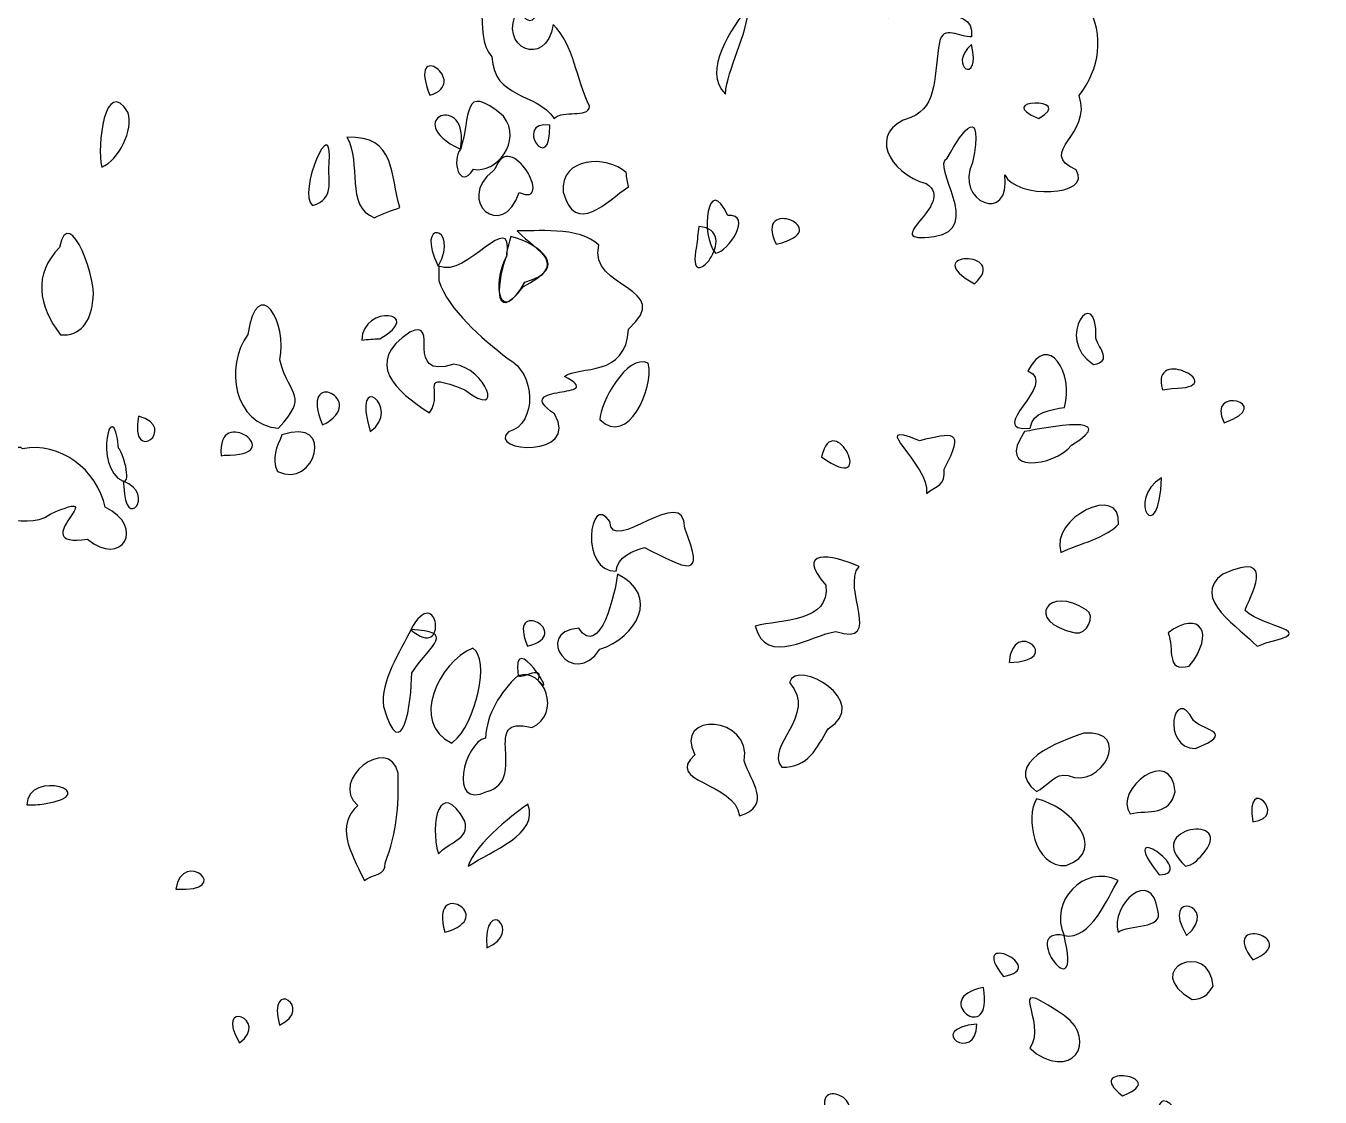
# Model space of a CAD drawing. Header units: centimetres. Extents: x -9.9 to 7.8, y -13.7 to 13.8.
# Drawn here: x 4.794 to 7.692, y -0.786 to 1.613 of the extents above; entities that cross this region are included whole.
import ezdxf

# ---------------------------------------------------------------- set-up
doc = ezdxf.new("R2010")
doc.units = ezdxf.units.CM
doc.header["$MEASUREMENT"] = 0
doc.layers.add('Layer 1', color=7, linetype='Continuous')

msp = doc.modelspace()

# ---------------------------------------------------------------- linework, layer by layer
at = {"layer": 'Layer 1'}
for points, knots in [([(6.91118, 1.58869), (6.92106, 1.67509), (6.77353, 1.59795), (6.79998, 1.70825), (6.79998, 1.70825), (6.73866, 1.80589), (6.81035, 1.82198), (6.82217, 1.89938), (6.82217, 1.89938), (6.7655, 1.85678), (6.69656, 1.89174), (6.63442, 1.90747), (6.63442, 1.90747), (6.63279, 1.83005), (6.62411, 1.7731), (6.61218, 1.70236), (6.61218, 1.70236), (6.53998, 1.65094), (6.49969, 1.71282), (6.47699, 1.75636), (6.47699, 1.75636), (6.47914, 1.7956), (6.56662, 1.93143), (6.47874, 1.92476), (6.47874, 1.92476), (6.41419, 1.96279), (6.52518, 2.05255), (6.47627, 2.0755), (6.47627, 2.0755), (6.40033, 2.06828), (6.41922, 2.22896), (6.44439, 2.2389), (6.44439, 2.2389), (6.49732, 2.18249), (6.59604, 2.33383), (6.59736, 2.21388), (6.59736, 2.21388), (6.67751, 2.18235), (6.67635, 2.05888), (6.59736, 2.02113), (6.59736, 2.02113), (6.57215, 1.93254), (6.70141, 1.96444), (6.74563, 1.93464), (6.74563, 1.93464), (6.67719, 2.01436), (6.82282, 2.04748), (6.70292, 2.10384), (6.70292, 2.10384), (6.69617, 2.25061), (6.75532, 2.09925), (6.81729, 2.1175), (6.81729, 2.1175), (6.78394, 2.18455), (6.77857, 2.27642), (6.6962, 2.2114), (6.6962, 2.2114), (6.60044, 2.2202), (6.73503, 2.31172), (6.69504, 2.3828), (6.69504, 2.3828), (6.76173, 2.44899), (6.80566, 2.33722), (6.82964, 2.31025), (6.82964, 2.31025), (6.85276, 2.23144), (6.87263, 2.16419), (6.91366, 2.10267), (6.91366, 2.10267), (6.95089, 2.01645), (6.96799, 2.01172), (7.04497, 2.06621), (7.04497, 2.06621), (7.06206, 2.00902), (7.14817, 1.98825), (7.11383, 1.91486), (7.11383, 1.91486), (7.07863, 1.82522), (6.94561, 1.91872), (6.92849, 1.90003), (6.92849, 1.90003), (6.99684, 1.81902), (6.86001, 1.8178), (6.84941, 1.78142), (6.84941, 1.78142), (6.92258, 1.77667), (7.01802, 1.77319), (7.05205, 1.71223), (7.05205, 1.71223), (7.15896, 1.78163), (7.0832, 1.64306), (7.17066, 1.66281), (7.17066, 1.66281), (7.20981, 1.58858), (7.19821, 1.51914), (7.15211, 1.45704), (7.15211, 1.45704), (7.18359, 1.36857), (7.05535, 1.33098), (7.14548, 1.29056), (7.14548, 1.29056), (7.18349, 1.23006), (7.00986, 1.22533), (6.98536, 1.27974), (6.98536, 1.27974), (7.00128, 1.16729), (6.87041, 1.21882), (6.91366, 1.30697), (6.91366, 1.30697), (6.93811, 1.43715), (6.89289, 1.38493), (6.85682, 1.31685), (6.85682, 1.31685), (6.81854, 1.3), (6.94098, 1.1569), (6.82717, 1.1414), (6.82717, 1.1414), (6.69438, 1.12359), (6.88154, 1.21332), (6.80987, 1.26001), (6.80987, 1.26001), (6.72638, 1.28237), (6.6757, 1.37737), (6.77527, 1.40828), (6.77527, 1.40828), (6.83802, 1.43277), (6.82651, 1.51009), (6.83952, 1.57632), (6.83952, 1.57632), (6.84637, 1.61778), (6.88615, 1.58629), (6.91119, 1.58868), (6.91119, 1.58868), (6.91119, 1.58868), (6.91118, 1.58869), (6.91118, 1.58869)], [0, 0, 0, 0, 0.0285714, 0.0285714, 0.0285714, 0.0285714, 0.0571429, 0.0571429, 0.0571429, 0.0571429, 0.0857143, 0.0857143, 0.0857143, 0.0857143, 0.1142857, 0.1142857, 0.1142857, 0.1142857, 0.1428571, 0.1428571, 0.1428571, 0.1428571, 0.1714286, 0.1714286, 0.1714286, 0.1714286, 0.2, 0.2, 0.2, 0.2, 0.2285714, 0.2285714, 0.2285714, 0.2285714, 0.2571429, 0.2571429, 0.2571429, 0.2571429, 0.2857143, 0.2857143, 0.2857143, 0.2857143, 0.3142857, 0.3142857, 0.3142857, 0.3142857, 0.3428571, 0.3428571, 0.3428571, 0.3428571, 0.3714286, 0.3714286, 0.3714286, 0.3714286, 0.4, 0.4, 0.4, 0.4, 0.4285714, 0.4285714, 0.4285714, 0.4285714, 0.4571429, 0.4571429, 0.4571429, 0.4571429, 0.4857143, 0.4857143, 0.4857143, 0.4857143, 0.5142857, 0.5142857, 0.5142857, 0.5142857, 0.5428571, 0.5428571, 0.5428571, 0.5428571, 0.5714286, 0.5714286, 0.5714286, 0.5714286, 0.6, 0.6, 0.6, 0.6, 0.6285714, 0.6285714, 0.6285714, 0.6285714, 0.6571429, 0.6571429, 0.6571429, 0.6571429, 0.6857143, 0.6857143, 0.6857143, 0.6857143, 0.7142857, 0.7142857, 0.7142857, 0.7142857, 0.7428571, 0.7428571, 0.7428571, 0.7428571, 0.7714286, 0.7714286, 0.7714286, 0.7714286, 0.8, 0.8, 0.8, 0.8, 0.8285714, 0.8285714, 0.8285714, 0.8285714, 0.8571429, 0.8571429, 0.8571429, 0.8571429, 0.8857143, 0.8857143, 0.8857143, 0.8857143, 0.9142857, 0.9142857, 0.9142857, 0.9142857, 0.9428571, 0.9428571, 0.9428571, 0.9428571, 1, 1, 1, 1]), ([(5.97691, 1.40591), (5.93521, 1.46603), (5.84204, 1.44842), (5.83686, 1.54379), (5.83686, 1.54379), (5.79054, 1.59524), (5.84839, 1.71636), (5.75698, 1.71975), (5.75698, 1.71975), (5.74662, 1.61317), (5.60987, 1.74198), (5.68285, 1.75435), (5.68285, 1.75435), (5.69673, 1.84217), (5.85502, 1.76964), (5.81876, 1.89521), (5.81876, 1.89521), (5.85776, 1.92968), (5.83379, 2.00967), (5.92333, 2.02841), (5.92333, 2.02841), (5.98409, 1.994), (5.97602, 1.89396), (6.05599, 1.88038), (6.05599, 1.88038), (6.04767, 1.75548), (6.23049, 1.95026), (6.15243, 1.85507), (6.15243, 1.85507), (6.11836, 1.81298), (6.0923, 1.73506), (6.03375, 1.72222), (6.03375, 1.72222), (5.93211, 1.75145), (5.95477, 1.5572), (5.89536, 1.65055), (5.89536, 1.65055), (5.84762, 1.56351), (5.95881, 1.51596), (5.97444, 1.61595), (5.97444, 1.61595), (6.0213, 1.57055), (6.02578, 1.49236), (6.05599, 1.43309), (6.05599, 1.43309), (6.05151, 1.40431), (5.99668, 1.42706), (5.97691, 1.40591)], [0, 0, 0, 0, 0.0769231, 0.0769231, 0.0769231, 0.0769231, 0.1538462, 0.1538462, 0.1538462, 0.1538462, 0.2307692, 0.2307692, 0.2307692, 0.2307692, 0.3076923, 0.3076923, 0.3076923, 0.3076923, 0.3846154, 0.3846154, 0.3846154, 0.3846154, 0.4615385, 0.4615385, 0.4615385, 0.4615385, 0.5384615, 0.5384615, 0.5384615, 0.5384615, 0.6153846, 0.6153846, 0.6153846, 0.6153846, 0.6923077, 0.6923077, 0.6923077, 0.6923077, 0.7692308, 0.7692308, 0.7692308, 0.7692308, 0.8461538, 0.8461538, 0.8461538, 0.8461538, 1, 1, 1, 1]), ([(6.79309, 1.73506), (6.82498, 1.6846), (6.7123, 1.5789), (6.70413, 1.66339), (6.70413, 1.66339), (6.70899, 1.71811), (6.74992, 1.72032), (6.79309, 1.73506)], [0, 0, 0, 0, 0.3333333, 0.3333333, 0.3333333, 0.3333333, 1, 1, 1, 1]), ([(6.41199, 1.65797), (6.40987, 1.59139), (6.36365, 1.51773), (6.3601, 1.46028), (6.3601, 1.46028), (6.30625, 1.51303), (6.37413, 1.60613), (6.41199, 1.65797)], [0, 0, 0, 0, 0.3333333, 0.3333333, 0.3333333, 0.3333333, 1, 1, 1, 1]), ([(4.96371, 1.2971), (4.95134, 1.34244), (4.97131, 1.50258), (5.02211, 1.4198), (5.02211, 1.4198), (5.03512, 1.38036), (5.00139, 1.31255), (4.96371, 1.2971)], [0, 0, 0, 0, 0.3333333, 0.3333333, 0.3333333, 0.3333333, 1, 1, 1, 1]), ([(5.76662, 1.33664), (5.7912, 1.40849), (5.76734, 1.49206), (5.863, 1.41077), (5.863, 1.41077), (5.90657, 1.35466), (5.8456, 1.28156), (5.79628, 1.29216), (5.79628, 1.29216), (5.76323, 1.2433), (5.74707, 1.31321), (5.76663, 1.33664), (5.76663, 1.33664), (5.76663, 1.33664), (5.76662, 1.33664), (5.76662, 1.33664)], [0, 0, 0, 0, 0.2, 0.2, 0.2, 0.2, 0.4, 0.4, 0.4, 0.4, 0.6, 0.6, 0.6, 0.6, 1, 1, 1, 1]), ([(5.43539, 1.21061), (5.3999, 1.2382), (5.48251, 1.42994), (5.47246, 1.30451), (5.47246, 1.30451), (5.46881, 1.26458), (5.48665, 1.22672), (5.43539, 1.21061)], [0, 0, 0, 0, 0.3333333, 0.3333333, 0.3333333, 0.3333333, 1, 1, 1, 1]), ([(5.57426, 1.18343), (5.50695, 1.20889), (5.54619, 1.30521), (5.51248, 1.36383), (5.51248, 1.36383), (5.62386, 1.36802), (5.609, 1.27759), (5.63087, 1.20622), (5.63087, 1.20622), (5.61271, 1.19965), (5.59239, 1.19277), (5.57426, 1.18344), (5.57426, 1.18344), (5.57426, 1.18344), (5.57426, 1.18343), (5.57426, 1.18343)], [0, 0, 0, 0, 0.2, 0.2, 0.2, 0.2, 0.4, 0.4, 0.4, 0.4, 0.6, 0.6, 0.6, 0.6, 1, 1, 1, 1]), ([(5.84363, 1.29216), (5.8783, 1.38989), (5.98026, 1.20331), (5.898, 1.24027), (5.898, 1.24027), (5.86171, 1.12909), (5.75398, 1.22129), (5.83996, 1.28849), (5.83996, 1.28849), (5.83996, 1.28849), (5.84364, 1.29217), (5.84364, 1.29217), (5.84364, 1.29217), (5.84364, 1.29217), (5.84363, 1.29216), (5.84363, 1.29216)], [0, 0, 0, 0, 0.2, 0.2, 0.2, 0.2, 0.4, 0.4, 0.4, 0.4, 0.6, 0.6, 0.6, 0.6, 1, 1, 1, 1]), ([(6.14264, 1.25262), (6.09544, 1.22145), (6.02438, 1.14079), (5.9966, 1.24105), (5.9966, 1.24105), (5.99058, 1.31988), (6.09368, 1.32468), (6.1377, 1.28475), (6.1377, 1.28475), (6.13936, 1.27404), (6.14052, 1.26326), (6.14264, 1.25262)], [0, 0, 0, 0, 0.25, 0.25, 0.25, 0.25, 0.5, 0.5, 0.5, 0.5, 1, 1, 1, 1]), ([(6.33795, 1.10434), (6.30234, 1.14199), (6.32063, 1.28783), (6.36513, 1.18836), (6.36513, 1.18836), (6.42318, 1.19353), (6.36575, 1.1063), (6.33795, 1.10434)], [0, 0, 0, 0, 0.3333333, 0.3333333, 0.3333333, 0.3333333, 1, 1, 1, 1]), ([(4.87118, 0.92148), (4.82092, 0.9861), (4.80973, 1.05738), (4.86871, 1.1167), (4.86871, 1.1167), (4.89114, 1.22204), (4.95701, 1.03548), (4.94284, 0.99314), (4.94284, 0.99314), (4.93898, 0.95319), (4.91594, 0.91645), (4.87117, 0.92147), (4.87117, 0.92147), (4.87117, 0.92147), (4.87118, 0.92148), (4.87118, 0.92148)], [0, 0, 0, 0, 0.2, 0.2, 0.2, 0.2, 0.4, 0.4, 0.4, 0.4, 0.6, 0.6, 0.6, 0.6, 1, 1, 1, 1]), ([(5.7179, 1.07512), (5.77968, 1.04634), (5.88288, 1.20758), (5.87135, 1.10152), (5.87135, 1.10152), (5.84997, 1.04817), (5.83746, 0.93532), (5.90571, 1.02817), (5.90571, 1.02817), (6.01099, 1.08056), (5.94309, 1.10417), (5.89335, 1.1542), (5.89335, 1.1542), (5.9283, 1.15218), (6.03563, 1.16558), (6.07621, 1.12207), (6.07621, 1.12207), (6.05292, 1.02289), (6.24954, 1.02812), (6.14293, 0.93426), (6.14293, 0.93426), (6.1377, 0.82426), (6.03354, 0.85367), (5.9996, 0.828), (5.9996, 0.828), (6.10206, 0.77418), (5.87401, 0.81516), (5.97736, 0.74398), (5.97736, 0.74398), (6.03579, 0.64458), (5.82629, 0.65832), (5.87396, 0.70365), (5.87396, 0.70365), (5.94117, 0.722), (5.9332, 0.8383), (5.87359, 0.86754), (5.87359, 0.86754), (5.81178, 0.91525), (5.74163, 0.97547), (5.71791, 1.04299), (5.71791, 1.04299), (5.71791, 1.04299), (5.71791, 1.07512), (5.71791, 1.07512), (5.71791, 1.07512), (5.71791, 1.07512), (5.7179, 1.07512), (5.7179, 1.07512)], [0, 0, 0, 0, 0.0769231, 0.0769231, 0.0769231, 0.0769231, 0.1538462, 0.1538462, 0.1538462, 0.1538462, 0.2307692, 0.2307692, 0.2307692, 0.2307692, 0.3076923, 0.3076923, 0.3076923, 0.3076923, 0.3846154, 0.3846154, 0.3846154, 0.3846154, 0.4615385, 0.4615385, 0.4615385, 0.4615385, 0.5384615, 0.5384615, 0.5384615, 0.5384615, 0.6153846, 0.6153846, 0.6153846, 0.6153846, 0.6923077, 0.6923077, 0.6923077, 0.6923077, 0.7692308, 0.7692308, 0.7692308, 0.7692308, 0.8461538, 0.8461538, 0.8461538, 0.8461538, 1, 1, 1, 1]), ([(6.30028, 1.16365), (6.40158, 1.15716), (6.2688, 0.99371), (6.29534, 1.11917), (6.29534, 1.11917), (6.29699, 1.134), (6.29863, 1.14882), (6.30028, 1.16365)], [0, 0, 0, 0, 0.3333333, 0.3333333, 0.3333333, 0.3333333, 1, 1, 1, 1]), ([(5.87975, 1.14141), (5.94825, 1.12304), (6.01037, 1.06879), (5.91118, 1.03893), (5.91118, 1.03893), (5.85458, 0.94005), (5.83509, 1.03042), (5.86963, 1.09772), (5.86963, 1.09772), (5.87017, 1.11292), (5.87555, 1.12702), (5.87976, 1.14142), (5.87976, 1.14142), (5.87976, 1.14142), (5.87975, 1.14141), (5.87975, 1.14141)], [0, 0, 0, 0, 0.2, 0.2, 0.2, 0.2, 0.4, 0.4, 0.4, 0.4, 0.6, 0.6, 0.6, 0.6, 1, 1, 1, 1]), ([(5.35955, 0.71186), (5.25957, 0.72004), (5.23765, 0.84991), (5.29036, 0.92191), (5.29036, 0.92191), (5.31272, 1.06306), (5.3813, 0.94694), (5.36203, 0.86507), (5.36203, 0.86507), (5.38577, 0.77682), (5.42801, 0.78917), (5.35956, 0.71186), (5.35956, 0.71186), (5.35956, 0.71186), (5.35955, 0.71186), (5.35955, 0.71186)], [0, 0, 0, 0, 0.2, 0.2, 0.2, 0.2, 0.4, 0.4, 0.4, 0.4, 0.6, 0.6, 0.6, 0.6, 1, 1, 1, 1]), ([(7.18462, 0.85476), (7.09217, 0.91287), (7.19393, 1.04332), (7.18956, 0.91407), (7.18956, 0.91407), (7.19706, 0.88794), (7.22753, 0.86358), (7.18462, 0.85476)], [0, 0, 0, 0, 0.3333333, 0.3333333, 0.3333333, 0.3333333, 1, 1, 1, 1]), ([(5.5458, 0.90912), (5.54766, 0.99095), (5.69019, 0.97281), (5.58606, 0.91195), (5.58606, 0.91195), (5.57257, 0.91211), (5.55923, 0.91142), (5.5458, 0.90912)], [0, 0, 0, 0, 0.3333333, 0.3333333, 0.3333333, 0.3333333, 1, 1, 1, 1]), ([(5.69771, 0.74645), (5.62124, 0.79529), (5.54986, 0.85896), (5.65323, 0.92685), (5.65323, 0.92685), (5.72488, 0.96183), (5.63531, 0.81874), (5.75208, 0.85518), (5.75208, 0.85518), (5.82292, 0.84777), (5.86881, 0.72596), (5.77679, 0.79834), (5.77679, 0.79834), (5.66478, 0.84154), (5.7323, 0.79877), (5.69771, 0.74645)], [0, 0, 0, 0, 0.2, 0.2, 0.2, 0.2, 0.4, 0.4, 0.4, 0.4, 0.6, 0.6, 0.6, 0.6, 1, 1, 1, 1]), ([(7.04242, 0.71186), (6.937, 0.70389), (7.10851, 0.81174), (7.03748, 0.84036), (7.03748, 0.84036), (7.0832, 0.93019), (7.14106, 0.835), (7.11903, 0.75881), (7.11903, 0.75881), (7.0889, 0.75273), (7.04734, 0.74996), (7.04243, 0.71186), (7.04243, 0.71186), (7.04243, 0.71186), (7.04242, 0.71186), (7.04242, 0.71186)], [0, 0, 0, 0, 0.2, 0.2, 0.2, 0.2, 0.4, 0.4, 0.4, 0.4, 0.6, 0.6, 0.6, 0.6, 1, 1, 1, 1]), ([(7.33854, 0.79835), (7.30974, 0.90018), (7.49842, 0.80114), (7.35998, 0.80121), (7.35998, 0.80121), (7.35998, 0.80121), (7.34435, 0.79913), (7.34435, 0.79913), (7.34435, 0.79913), (7.34435, 0.79913), (7.33854, 0.79836), (7.33854, 0.79836), (7.33854, 0.79836), (7.33854, 0.79836), (7.33854, 0.79835), (7.33854, 0.79835)], [0, 0, 0, 0, 0.2, 0.2, 0.2, 0.2, 0.4, 0.4, 0.4, 0.4, 0.6, 0.6, 0.6, 0.6, 1, 1, 1, 1]), ([(6.1874, 0.85765), (6.20001, 0.80056), (6.14209, 0.66967), (6.07867, 0.73162), (6.07867, 0.73162), (6.07978, 0.76752), (6.13853, 0.88045), (6.1874, 0.85765)], [0, 0, 0, 0, 0.3333333, 0.3333333, 0.3333333, 0.3333333, 1, 1, 1, 1]), ([(5.01113, 0.59324), (4.94223, 0.6228), (4.98802, 0.79906), (5.00125, 0.66737), (5.00125, 0.66737), (5.00983, 0.66038), (5.03155, 0.58911), (5.01113, 0.59324)], [0, 0, 0, 0, 0.3333333, 0.3333333, 0.3333333, 0.3333333, 1, 1, 1, 1]), ([(5.23108, 0.65008), (5.21883, 0.77133), (5.38944, 0.64754), (5.23767, 0.65184), (5.23767, 0.65184), (5.23767, 0.65184), (5.23108, 0.65008), (5.23108, 0.65008)], [0, 0, 0, 0, 0.3333333, 0.3333333, 0.3333333, 0.3333333, 1, 1, 1, 1]), ([(5.36698, 0.69703), (5.48944, 0.74042), (5.4406, 0.57179), (5.3571, 0.61548), (5.3571, 0.61548), (5.34239, 0.64376), (5.35537, 0.67058), (5.36698, 0.69703)], [0, 0, 0, 0, 0.3333333, 0.3333333, 0.3333333, 0.3333333, 1, 1, 1, 1]), ([(6.81015, 0.56606), (6.82069, 0.62958), (6.66926, 0.73463), (6.79475, 0.68408), (6.79475, 0.68408), (6.86701, 0.70105), (6.89993, 0.71216), (6.84969, 0.62042), (6.84969, 0.62042), (6.85379, 0.58333), (6.83415, 0.58481), (6.81015, 0.56605), (6.81015, 0.56605), (6.81015, 0.56605), (6.81015, 0.56606), (6.81015, 0.56606)], [0, 0, 0, 0, 0.2, 0.2, 0.2, 0.2, 0.4, 0.4, 0.4, 0.4, 0.6, 0.6, 0.6, 0.6, 1, 1, 1, 1]), ([(7.03009, 0.70444), (7.07925, 0.71427), (7.24949, 0.74566), (7.13534, 0.67384), (7.13534, 0.67384), (7.09637, 0.6259), (6.96245, 0.60705), (7.03009, 0.70444)], [0, 0, 0, 0, 0.3333333, 0.3333333, 0.3333333, 0.3333333, 1, 1, 1, 1]), ([(4.6474, 0.5895), (4.73535, 0.56295), (4.76434, 0.68984), (4.78579, 0.6661), (4.78579, 0.6661), (4.869, 0.68332), (4.95354, 0.61848), (4.97113, 0.53513), (4.97113, 0.53513), (5.06303, 0.49108), (5.00765, 0.39914), (4.93159, 0.46346), (4.93159, 0.46346), (4.78207, 0.44198), (4.99945, 0.58785), (4.84776, 0.51938), (4.84776, 0.51938), (4.78573, 0.47507), (4.68486, 0.55471), (4.6993, 0.44369), (4.6993, 0.44369), (4.69477, 0.35326), (4.47478, 0.44512), (4.57885, 0.35163), (4.57885, 0.35163), (4.67705, 0.30591), (4.45769, 0.31094), (4.49172, 0.40415), (4.49172, 0.40415), (4.54754, 0.45839), (4.58569, 0.52901), (4.64513, 0.58608), (4.64513, 0.58608), (4.64513, 0.58608), (4.64741, 0.5895), (4.64741, 0.5895), (4.64741, 0.5895), (4.64741, 0.5895), (4.6474, 0.5895), (4.6474, 0.5895)], [0, 0, 0, 0, 0.0909091, 0.0909091, 0.0909091, 0.0909091, 0.1818182, 0.1818182, 0.1818182, 0.1818182, 0.2727273, 0.2727273, 0.2727273, 0.2727273, 0.3636364, 0.3636364, 0.3636364, 0.3636364, 0.4545455, 0.4545455, 0.4545455, 0.4545455, 0.5454545, 0.5454545, 0.5454545, 0.5454545, 0.6363636, 0.6363636, 0.6363636, 0.6363636, 0.7272727, 0.7272727, 0.7272727, 0.7272727, 0.8181818, 0.8181818, 0.8181818, 0.8181818, 1, 1, 1, 1]), ([(5.01113, 0.59324), (5.08858, 0.56404), (5.01414, 0.4776), (5.01325, 0.58157), (5.01325, 0.58157), (5.01325, 0.58157), (5.01113, 0.59324), (5.01113, 0.59324)], [0, 0, 0, 0, 0.3333333, 0.3333333, 0.3333333, 0.3333333, 1, 1, 1, 1]), ([(6.11566, 0.3918), (6.03226, 0.38891), (6.0556, 0.57145), (6.10083, 0.503), (6.10083, 0.503), (6.10422, 0.42363), (6.26948, 0.59265), (6.26887, 0.48817), (6.26887, 0.48817), (6.31669, 0.36882), (6.27451, 0.39792), (6.17846, 0.44455), (6.17846, 0.44455), (6.15386, 0.43846), (6.1175, 0.42358), (6.11566, 0.3918)], [0, 0, 0, 0, 0.2, 0.2, 0.2, 0.2, 0.4, 0.4, 0.4, 0.4, 0.6, 0.6, 0.6, 0.6, 1, 1, 1, 1]), ([(7.11139, 0.43381), (7.08563, 0.51151), (7.24784, 0.59082), (7.23989, 0.49712), (7.23989, 0.49712), (7.21464, 0.46756), (7.15102, 0.45288), (7.11139, 0.43381)], [0, 0, 0, 0, 0.3333333, 0.3333333, 0.3333333, 0.3333333, 1, 1, 1, 1]), ([(6.65922, 0.40228), (6.61879, 0.35383), (6.71614, 0.22255), (6.60733, 0.25648), (6.60733, 0.25648), (6.55304, 0.24993), (6.45091, 0.17559), (6.42693, 0.26884), (6.42693, 0.26884), (6.4827, 0.28398), (6.59577, 0.27713), (6.58508, 0.36027), (6.58508, 0.36027), (6.51448, 0.44079), (6.59564, 0.43139), (6.65921, 0.40228), (6.65921, 0.40228), (6.65921, 0.40228), (6.65922, 0.40228), (6.65922, 0.40228)], [0, 0, 0, 0, 0.1666667, 0.1666667, 0.1666667, 0.1666667, 0.3333333, 0.3333333, 0.3333333, 0.3333333, 0.5, 0.5, 0.5, 0.5, 0.6666667, 0.6666667, 0.6666667, 0.6666667, 1, 1, 1, 1]), ([(7.55063, 0.22376), (7.5135, 0.26399), (7.39908, 0.33199), (7.47375, 0.38551), (7.47375, 0.38551), (7.60247, 0.44266), (7.52985, 0.32966), (7.52384, 0.30345), (7.52384, 0.30345), (7.569, 0.26306), (7.69171, 0.25984), (7.5704, 0.23118), (7.5704, 0.23118), (7.5704, 0.23118), (7.55564, 0.22564), (7.55564, 0.22564), (7.55564, 0.22564), (7.55564, 0.22564), (7.55064, 0.22376), (7.55064, 0.22376), (7.55064, 0.22376), (7.55064, 0.22376), (7.55063, 0.22376), (7.55063, 0.22376)], [0, 0, 0, 0, 0.1428571, 0.1428571, 0.1428571, 0.1428571, 0.2857143, 0.2857143, 0.2857143, 0.2857143, 0.4285714, 0.4285714, 0.4285714, 0.4285714, 0.5714286, 0.5714286, 0.5714286, 0.5714286, 0.7142857, 0.7142857, 0.7142857, 0.7142857, 1, 1, 1, 1]), ([(6.11807, 0.38498), (6.21501, 0.3383), (6.16088, 0.24269), (6.07868, 0.21715), (6.07868, 0.21715), (6.02109, 0.12473), (5.9254, 0.2557), (6.03158, 0.26389), (6.03158, 0.26389), (6.07884, 0.19389), (6.1144, 0.34502), (6.11807, 0.38498)], [0, 0, 0, 0, 0.25, 0.25, 0.25, 0.25, 0.5, 0.5, 0.5, 0.5, 1, 1, 1, 1]), ([(7.14304, 0.25342), (7.02616, 0.2795), (7.08405, 0.36211), (7.16775, 0.30531), (7.16775, 0.30531), (7.1905, 0.29263), (7.16961, 0.24882), (7.14304, 0.25342)], [0, 0, 0, 0, 0.3333333, 0.3333333, 0.3333333, 0.3333333, 1, 1, 1, 1]), ([(7.35121, 0.254), (7.42208, 0.30621), (7.45887, 0.25427), (7.39868, 0.17905), (7.39868, 0.17905), (7.34424, 0.16579), (7.36638, 0.21694), (7.35121, 0.254)], [0, 0, 0, 0, 0.3333333, 0.3333333, 0.3333333, 0.3333333, 1, 1, 1, 1]), ([(5.65599, 0.26142), (5.75466, 0.25429), (5.70572, 0.23348), (5.65748, 0.16413), (5.65748, 0.16413), (5.65806, 0.09582), (5.63517, -0.04982), (5.59421, 0.08844), (5.59421, 0.08844), (5.58654, 0.14557), (5.6314, 0.21044), (5.65599, 0.26142)], [0, 0, 0, 0, 0.25, 0.25, 0.25, 0.25, 0.5, 0.5, 0.5, 0.5, 1, 1, 1, 1]), ([(5.89568, 0.15763), (5.8798, 0.27174), (5.99103, 0.0914), (5.94016, 0.14775), (5.94016, 0.14775), (5.95313, 0.18383), (5.90936, 0.15137), (5.89568, 0.15763)], [0, 0, 0, 0, 0.3333333, 0.3333333, 0.3333333, 0.3333333, 1, 1, 1, 1]), ([(5.7471, 0.00689), (5.65323, 0.05167), (5.71775, 0.18808), (5.79405, 0.21941), (5.79405, 0.21941), (5.83494, 0.19717), (5.80059, 0.04818), (5.74981, 0.00915), (5.74981, 0.00915), (5.74981, 0.00915), (5.7471, 0.00689), (5.7471, 0.00689)], [0, 0, 0, 0, 0.25, 0.25, 0.25, 0.25, 0.5, 0.5, 0.5, 0.5, 1, 1, 1, 1]), ([(5.895, 0.15762), (5.95517, 0.17753), (5.99411, 0.07032), (5.92618, 0.04148), (5.92618, 0.04148), (5.80723, 0.07276), (5.92239, -0.0754), (5.82574, -0.1019), (5.82574, -0.1019), (5.7369, -0.14305), (5.77608, 0.01016), (5.82281, 0.01759), (5.82281, 0.01759), (5.8253, 0.07329), (5.85538, 0.11948), (5.89499, 0.15763), (5.89499, 0.15763), (5.89499, 0.15763), (5.895, 0.15762), (5.895, 0.15762)], [0, 0, 0, 0, 0.1666667, 0.1666667, 0.1666667, 0.1666667, 0.3333333, 0.3333333, 0.3333333, 0.3333333, 0.5, 0.5, 0.5, 0.5, 0.6666667, 0.6666667, 0.6666667, 0.6666667, 1, 1, 1, 1]), ([(6.48603, -0.04748), (6.44646, -0.00003), (6.56864, 0.0685), (6.50333, 0.1428), (6.50333, 0.1428), (6.52006, 0.1979), (6.69078, 0.09833), (6.58982, 0.03901), (6.58982, 0.03901), (6.56375, -0.00644), (6.54603, -0.04689), (6.48603, -0.04748)], [0, 0, 0, 0, 0.25, 0.25, 0.25, 0.25, 0.5, 0.5, 0.5, 0.5, 1, 1, 1, 1]), ([(7.41265, -0.00547), (7.33471, -0.00603), (7.36368, 0.14332), (7.40824, 0.05752), (7.40824, 0.05752), (7.4346, 0.03303), (7.50271, 0.0315), (7.41265, -0.00547)], [0, 0, 0, 0, 0.3333333, 0.3333333, 0.3333333, 0.3333333, 1, 1, 1, 1]), ([(6.39178, -0.15622), (6.38089, -0.0787), (6.22184, -0.08217), (6.29158, -0.01984), (6.29158, -0.01984), (6.24121, 0.07873), (6.42186, 0.06751), (6.40166, -0.03267), (6.40166, -0.03267), (6.41759, -0.08042), (6.46611, -0.1328), (6.39178, -0.15623), (6.39178, -0.15623), (6.39178, -0.15623), (6.39178, -0.15622), (6.39178, -0.15622)], [0, 0, 0, 0, 0.2, 0.2, 0.2, 0.2, 0.4, 0.4, 0.4, 0.4, 0.6, 0.6, 0.6, 0.6, 1, 1, 1, 1]), ([(7.0567, -0.10185), (6.97695, -0.03874), (7.10745, 0.01082), (7.16296, 0.02912), (7.16296, 0.02912), (7.27351, 0.03782), (7.20222, -0.09922), (7.12747, -0.06605), (7.12747, -0.06605), (7.09925, -0.05779), (7.07949, -0.09146), (7.0567, -0.10186), (7.0567, -0.10186), (7.0567, -0.10186), (7.0567, -0.10185), (7.0567, -0.10185)], [0, 0, 0, 0, 0.2, 0.2, 0.2, 0.2, 0.4, 0.4, 0.4, 0.4, 0.6, 0.6, 0.6, 0.6, 1, 1, 1, 1]), ([(5.55167, -0.30073), (5.51749, -0.23208), (5.48733, -0.17925), (5.53684, -0.13269), (5.53684, -0.13269), (5.47034, -0.07653), (5.60593, 0.02766), (5.62724, -0.06019), (5.62724, -0.06019), (5.62867, -0.14104), (5.62437, -0.19196), (5.59778, -0.26178), (5.59778, -0.26178), (5.60204, -0.29075), (5.56728, -0.28697), (5.55166, -0.30073), (5.55166, -0.30073), (5.55166, -0.30073), (5.55167, -0.30073), (5.55167, -0.30073)], [0, 0, 0, 0, 0.1666667, 0.1666667, 0.1666667, 0.1666667, 0.3333333, 0.3333333, 0.3333333, 0.3333333, 0.5, 0.5, 0.5, 0.5, 0.6666667, 0.6666667, 0.6666667, 0.6666667, 1, 1, 1, 1]), ([(7.26656, -0.15128), (7.2264, -0.0984), (7.36037, 0.00458), (7.36676, -0.10233), (7.36676, -0.10233), (7.35521, -0.15627), (7.30976, -0.14292), (7.26656, -0.15128)], [0, 0, 0, 0, 0.3333333, 0.3333333, 0.3333333, 0.3333333, 1, 1, 1, 1]), ([(4.79533, -0.1315), (4.79985, -0.04931), (4.97296, -0.10684), (4.83487, -0.12903), (4.83487, -0.12903), (4.82178, -0.13161), (4.80861, -0.13183), (4.79533, -0.1315)], [0, 0, 0, 0, 0.3333333, 0.3333333, 0.3333333, 0.3333333, 1, 1, 1, 1]), ([(5.71753, -0.24142), (5.69672, -0.17348), (5.72083, -0.06854), (5.77684, -0.16823), (5.77684, -0.16823), (5.78735, -0.21091), (5.73817, -0.21467), (5.71753, -0.24142)], [0, 0, 0, 0, 0.3333333, 0.3333333, 0.3333333, 0.3333333, 1, 1, 1, 1]), ([(5.78429, -0.26861), (5.79641, -0.22049), (5.90052, -0.14023), (5.91773, -0.13022), (5.91773, -0.13022), (5.94413, -0.19827), (5.83419, -0.2345), (5.78709, -0.2674), (5.78709, -0.2674), (5.78709, -0.2674), (5.78429, -0.2686), (5.78429, -0.2686), (5.78429, -0.2686), (5.78429, -0.2686), (5.78429, -0.26861), (5.78429, -0.26861)], [0, 0, 0, 0, 0.2, 0.2, 0.2, 0.2, 0.4, 0.4, 0.4, 0.4, 0.6, 0.6, 0.6, 0.6, 1, 1, 1, 1]), ([(7.05696, -0.11787), (7.12921, -0.13393), (7.22103, -0.23138), (7.12314, -0.26754), (7.12314, -0.26754), (7.05039, -0.27205), (7.03121, -0.15794), (7.05696, -0.11787)], [0, 0, 0, 0, 0.3333333, 0.3333333, 0.3333333, 0.3333333, 1, 1, 1, 1]), ([(7.39054, -0.26861), (7.28838, -0.17998), (7.50999, -0.14968), (7.42768, -0.24381), (7.42768, -0.24381), (7.41727, -0.2543), (7.40661, -0.26721), (7.39054, -0.26861)], [0, 0, 0, 0, 0.3333333, 0.3333333, 0.3333333, 0.3333333, 1, 1, 1, 1]), ([(7.11834, -0.42428), (7.08382, -0.34802), (7.16202, -0.26389), (7.23943, -0.30072), (7.23943, -0.30072), (7.21644, -0.33791), (7.1786, -0.43678), (7.11834, -0.42428)], [0, 0, 0, 0, 0.3333333, 0.3333333, 0.3333333, 0.3333333, 1, 1, 1, 1]), ([(7.23944, -0.41687), (7.22144, -0.35609), (7.31472, -0.26907), (7.3284, -0.36839), (7.3284, -0.36839), (7.34349, -0.41066), (7.26157, -0.39912), (7.23944, -0.41687)], [0, 0, 0, 0, 0.3333333, 0.3333333, 0.3333333, 0.3333333, 1, 1, 1, 1]), ([(7.40494, -0.56761), (7.28551, -0.49954), (7.4472, -0.43217), (7.45189, -0.53796), (7.45189, -0.53796), (7.43952, -0.55825), (7.42909, -0.56644), (7.40494, -0.56761)], [0, 0, 0, 0, 0.3333333, 0.3333333, 0.3333333, 0.3333333, 1, 1, 1, 1]), ([(7.04163, -0.67677), (7.08287, -0.61607), (6.98185, -0.51191), (7.10292, -0.59325), (7.10292, -0.59325), (7.19697, -0.64381), (7.14925, -0.74839), (7.05646, -0.68913), (7.05646, -0.68913), (7.05646, -0.68913), (7.04435, -0.67904), (7.04435, -0.67904), (7.04435, -0.67904), (7.04435, -0.67904), (7.04164, -0.67678), (7.04164, -0.67678), (7.04164, -0.67678), (7.04164, -0.67678), (7.04163, -0.67677), (7.04163, -0.67677)], [0, 0, 0, 0, 0.1666667, 0.1666667, 0.1666667, 0.1666667, 0.3333333, 0.3333333, 0.3333333, 0.3333333, 0.5, 0.5, 0.5, 0.5, 0.6666667, 0.6666667, 0.6666667, 0.6666667, 1, 1, 1, 1]), ([(7.24936, -0.78303), (7.15379, -0.7103), (7.36223, -0.7388), (7.2515, -0.78242), (7.2515, -0.78242), (7.2515, -0.78242), (7.24936, -0.78303), (7.24936, -0.78303)], [0, 0, 0, 0, 0.3333333, 0.3333333, 0.3333333, 0.3333333, 1, 1, 1, 1]), ([(7.35087, -0.8967), (7.31514, -0.84403), (7.31926, -0.73285), (7.38673, -0.83866), (7.38673, -0.83866), (7.4457, -0.86871), (7.38778, -0.97925), (7.35087, -0.8967)], [0, 0, 0, 0, 0.3333333, 0.3333333, 0.3333333, 0.3333333, 1, 1, 1, 1])]:
    msp.add_open_spline(points, degree=3, knots=knots, dxfattribs=at)
for points in [[(5.69784, 1.4578), (5.64655, 1.59077), (5.79137, 1.48528), (5.69784, 1.4578)], [(6.91137, 1.57146), (6.93297, 1.47521), (6.85466, 1.52342), (6.91137, 1.57146)], [(5.76678, 1.33671), (5.62665, 1.40476), (5.79038, 1.46827), (5.76678, 1.33671)], [(7.06178, 1.40591), (6.95345, 1.44919), (7.14685, 1.45476), (7.06178, 1.40591)], [(5.96695, 1.39108), (5.96941, 1.27166), (5.88242, 1.40162), (5.96695, 1.39108)], [(6.47381, 1.12411), (6.41937, 1.23456), (6.6151, 1.15745), (6.47381, 1.12411)], [(5.71709, 1.07469), (5.66161, 1.18185), (5.76691, 1.16846), (5.71709, 1.07469)], [(6.91789, 1.03515), (6.78584, 1.10881), (7.00073, 1.11205), (6.91789, 1.03515)], [(5.45801, 0.71927), (5.40053, 0.85298), (5.56714, 0.77399), (5.45801, 0.71927)], [(5.56467, 0.70444), (5.52046, 0.85057), (5.63912, 0.75651), (5.56467, 0.70444)], [(7.47696, 0.72421), (7.43286, 0.80953), (7.59741, 0.76749), (7.47696, 0.72421)], [(6.5754, 0.64761), (6.6006, 0.76322), (6.70509, 0.55539), (6.5754, 0.64761)], [(5.04574, 0.73904), (5.13852, 0.71303), (5.02497, 0.6254), (5.04574, 0.73904)], [(7.33649, 0.60065), (7.33111, 0.43805), (7.25486, 0.55249), (7.33649, 0.60065)], [(5.65523, 0.26083), (5.71683, 0.37281), (5.74185, 0.18613), (5.65523, 0.26083)], [(5.9172, 0.22376), (5.86812, 0.33602), (6.02485, 0.25282), (5.9172, 0.22376)], [(6.99531, 0.18729), (7.00259, 0.292), (7.12521, 0.19023), (6.99531, 0.18729)], [(7.54122, -0.16976), (7.52082, -0.05731), (7.62508, -0.15831), (7.54122, -0.16976)], [(7.33103, -0.28838), (7.22612, -0.15232), (7.42294, -0.28569), (7.33103, -0.28838)], [(5.1291, -0.3205), (5.14396, -0.22595), (5.26458, -0.32729), (5.1291, -0.3205)], [(5.73202, -0.41687), (5.69417, -0.29168), (5.85554, -0.38226), (5.73202, -0.41687)], [(5.82579, -0.45147), (5.81671, -0.3302), (5.91063, -0.41758), (5.82579, -0.45147)], [(7.39272, -0.42428), (7.32999, -0.31898), (7.47138, -0.3563), (7.39272, -0.42428)], [(7.54078, -0.47865), (7.46148, -0.3762), (7.65686, -0.43004), (7.54078, -0.47865)], [(7.11823, -0.42428), (7.16343, -0.60127), (7.01385, -0.40416), (7.11823, -0.42428)], [(6.98237, -0.51571), (6.89913, -0.4091), (7.09031, -0.49756), (6.98237, -0.51571)], [(5.36121, -0.62514), (5.3333, -0.51462), (5.44255, -0.58763), (5.36121, -0.62514)], [(6.93774, -0.54042), (6.96221, -0.67647), (6.81302, -0.56476), (6.93774, -0.54042)], [(5.27213, -0.66468), (5.21298, -0.56395), (5.342, -0.61219), (5.27213, -0.66468)], [(6.92319, -0.6224), (6.92247, -0.71282), (6.80258, -0.63402), (6.92319, -0.6224)], [(6.59695, -0.8448), (6.52932, -0.72014), (6.71496, -0.80295), (6.59695, -0.8448)]]:
    msp.add_open_spline(points, degree=3, dxfattribs=at)

doc.saveas('drawing.dxf')
